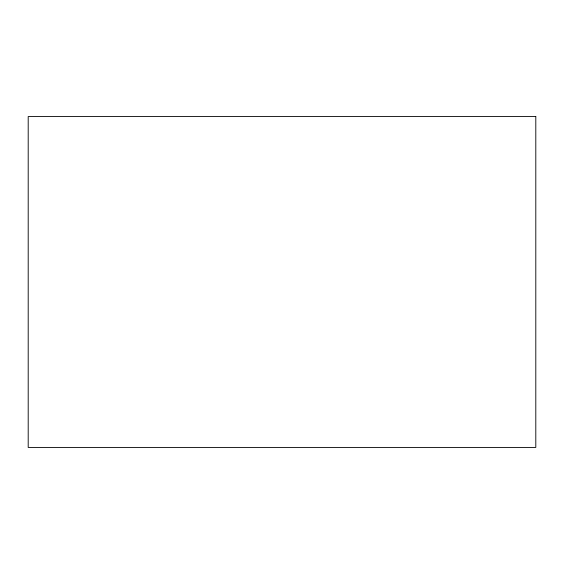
<?xml version="1.0" encoding="UTF-8"?>
<svg xmlns="http://www.w3.org/2000/svg" width="564" height="564" viewBox="0 0 564 564"><rect width="100%" height="100%" fill="white"/><g stroke="black" fill="none" stroke-linecap="round" stroke-linejoin="round"><path stroke-width="0.85" d="M535.8 116.572L28.2 116.572L28.2 447.428L535.8 447.428L535.8 116.572"/></g></svg>
